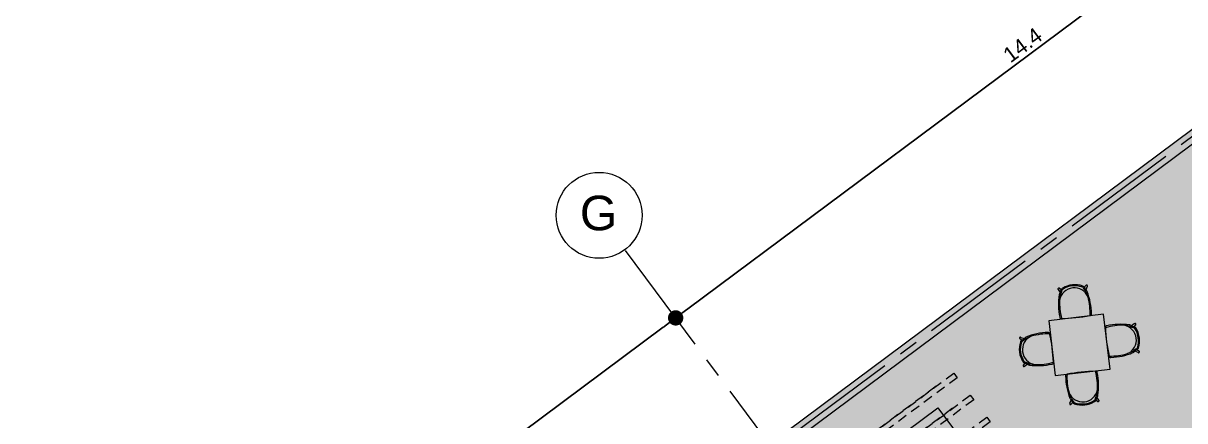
# Model space of a CAD drawing. Header units: metres. Extents: x -466 to 1322, y -1072 to 50.
# Drawn here: x 816.26 to 835.21, y -183.73 to -177.24 of the extents above; entities that cross this region are included whole.
import ezdxf

# ---------------------------------------------------------------- set-up
doc = ezdxf.new("R2010")
doc.units = ezdxf.units.M
for name, pattern in [('B1 P BAJA$0$HIDDEN', [9.525, 6.35, -3.175]), ('CENTER2', [28.575, 19.05, -3.175, 3.175, -3.175]), ('Hidden 1_16_', [0.002381, 0.001587, -0.00079375])]:
    doc.linetypes.add(name, pattern=pattern)
for name, color, linetype, lineweight in [('A - Hatch muros', 4, 'Continuous', 0), ('A - MURO BAJO', 2, 'Continuous', 0), ('A - PROY', 250, 'B1 P BAJA$0$HIDDEN', 0), ('A - TXT 100 -1', 2, 'Continuous', 0), ('A-COTAS', 41, 'Continuous', 0), ('A-EJES', 61, 'CENTER2', 0), ('A-MUEBLES', 5, 'Continuous', 0), ('A-MURO INT', 4, 'Continuous', 0)]:
    doc.layers.add(name, color=color, linetype=linetype, lineweight=lineweight)
doc.layers.add('Hatch Exterior', color=7, linetype='Continuous', lineweight=0, true_color=0xa99b89)
doc.styles.get("Standard").update_dxf_attribs({"font": 'arial.ttf'})
doc.styles.add('Style-Arial', font='arial.ttf')
doc.dimstyles.new('ISO-25', dxfattribs={"dimscale": 0.1, "dimtxt": 2.5, "dimasz": 2.5, "dimexe": 1.25, "dimexo": 0.625, "dimtad": 1, "dimdsep": 46, "dimtxsty": 'Standard', "dimblk": 'DOT', "dimcen": 2.5, "dimadec": 0, "dimazin": 0, "dimtfac": 1, "dimtmove": 0, "dimatfit": 3, "dimfxl": 1, "dimarcsym": 0})

# ---------------------------------------------------------------- blocks, each defined once
blk = doc.blocks.new('_Dot')
at = {"color": 0, "linetype": 'ByBlock', "lineweight": -2}
blk.add_line((-0.5, 0), (-1, 0), dxfattribs=at)
at = {"color": 0, "linetype": 'ByBlock', "const_width": 0.5}
blk.add_lwpolyline([(-0.25, 0, 1), (0.25, 0, 1)], format="xyb", close=True, dxfattribs=at)
blk = doc.blocks.new('*D62')
at = {"layer": 'A-COTAS', "color": 0, "lineweight": -2, "transparency": 16777216}
for p, q in [((838.409, -173.393), (838.372, -173.343)), ((827.101, -181.9), (838.246, -173.593)), ((826.934, -182.094), (826.976, -182.149))]:
    blk.add_line(p, q, dxfattribs=at)
at = {"layer": 'Defpoints', "color": 0, "transparency": 16777216}
for p in [(838.447, -173.443), (838.447, -173.443), (826.897, -182.044)]:
    blk.add_point(p, dxfattribs=at)
at = {"layer": 'A-COTAS', "color": 0, "lineweight": -2, "transparency": 16777216, "xscale": 0.25, "yscale": 0.25, "zscale": 0.25}
for p, rotation in [((838.447, -173.443), 36.6996102329027), ((826.901, -182.049), 216.6996102329027)]:
    blk.add_blockref('_Dot', p, dxfattribs=dict(at, rotation=rotation))
at = {"layer": 'A-COTAS', "color": 0, "transparency": 16777216, "insert": (832.561, -177.596), "char_height": 0.25, "attachment_point": 5, "rotation": 36.6996}
blk.add_mtext('14.4', dxfattribs=at)
blk = doc.blocks.new('*D76')
at = {"layer": 'A-COTAS', "color": 0, "lineweight": -2, "transparency": 16777216}
for p, q in [((826.865, -182.002), (826.826, -181.949)), ((819.404, -187.637), (826.7, -182.199)), ((819.166, -187.736), (819.129, -187.686))]:
    blk.add_line(p, q, dxfattribs=at)
at = {"layer": 'Defpoints', "color": 0, "transparency": 16777216}
for p in [(826.901, -182.049), (826.903, -182.052), (819.204, -187.786)]:
    blk.add_point(p, dxfattribs=at)
at = {"layer": 'A-COTAS', "color": 0, "lineweight": -2, "transparency": 16777216, "xscale": 0.25, "yscale": 0.25, "zscale": 0.25}
for p, rotation in [((826.901, -182.049), 36.69961024407372), ((819.204, -187.786), 216.6996102440737)]:
    blk.add_blockref('_Dot', p, dxfattribs=dict(at, rotation=rotation))
at = {"layer": 'A-COTAS', "color": 0, "transparency": 16777216, "insert": (822.939, -184.765), "char_height": 0.25, "attachment_point": 5, "rotation": 36.6996}
blk.add_mtext('9.6', dxfattribs=at)

msp = doc.modelspace()

# ---------------------------------------------------------------- hatches: boundary and pattern name
at = {"layer": 'A - Hatch muros', "transparency": 33554687}
h = msp.add_hatch(color=256, dxfattribs=at)
h.dxf.hatch_style = 1
h.paths.add_polyline_path([(819.333, -197.251), (818.257, -195.808), (816.654, -197.003), (817.729, -198.446), (813.458, -201.629), (808.282, -199.127), (820.178, -190.26), (846.352, -170.751), (846.471, -170.911), (828.634, -184.207), (833.235, -190.38), (833.075, -190.5), (828.473, -184.326), (822.418, -188.84), (822.257, -188.959), (814.801, -194.517), (815.399, -195.319), (815.238, -195.439), (814.641, -194.637), (812.716, -196.071), (813.314, -196.873), (813.154, -196.992), (812.556, -196.191), (808.666, -199.09), (813.436, -201.397), (815.365, -199.959), (813.691, -197.714), (813.852, -197.595), (815.525, -199.839), (817.449, -198.405), (815.776, -196.16), (815.936, -196.041), (816.534, -196.842), (818.298, -195.528), (819.464, -197.092)])
at = {"layer": 'Hatch Exterior', "transparency": 33554687}
h = msp.add_hatch(color=256, dxfattribs=at)
h.dxf.hatch_style = 1
h.paths.add_polyline_path([(846.352, -170.751), (849.28, -174.68), (850.751, -173.583), (851.897, -176.47), (845.039, -181.583), (825.538, -196.118), (820.937, -189.944)])

# ---------------------------------------------------------------- linework, layer by layer
at = {"layer": 'A - MURO BAJO', "ltscale": 0.05}
msp.add_lwpolyline([(834.625, -188.138), (833.86, -188.708), (830.414, -184.086), (831.177, -183.517)], close=True, dxfattribs=at)
at = {"layer": 'A - PROY', "color": 250, "linetype": 'Hidden 1_16_', "ltscale": 100}
for points in [[(831.15, -183.163), (829.033, -184.742), (831.438, -182.949)], [(831.438, -182.949), (831.494, -183.024), (829.088, -184.817)], [(831.419, -183.524), (829.301, -185.103), (831.707, -183.31)], [(831.419, -183.524), (829.301, -185.103), (831.707, -183.31)], [(831.707, -183.31), (831.763, -183.384), (829.357, -185.177)], [(831.707, -183.31), (831.763, -183.384), (829.357, -185.177)], [(831.688, -183.885), (829.57, -185.463), (831.976, -183.67)], [(831.976, -183.67), (832.031, -183.745), (829.626, -185.538)]]:
    msp.add_lwpolyline(points, dxfattribs=at)
at = {"layer": 'A - TXT 100 -1'}
msp.add_circle((825.653, -180.375), 0.701, dxfattribs=at)
at = {"layer": 'A-EJES', "ltscale": 0.1}
for p, q in [((846.351, -170.876), (804.647, -201.961)), ((834.052, -191.643), (826.072, -180.937))]:
    msp.add_line(p, q, dxfattribs=at)
at = {"layer": 'A-MUEBLES', "color": 5}
for p, q in [((833.566, -181.55), (833.593, -181.519)), ((833.142, -181.588), (833.175, -181.633)), ((833.192, -181.59), (833.16, -181.565)), ((833.179, -181.661), (833.165, -181.757)), ((833.614, -181.537), (833.592, -181.589)), ((833.594, -181.617), (833.628, -181.707)), ((833.881, -181.99), (832.987, -182.095)), ((832.987, -182.095), (833.093, -182.989)), ((833.987, -182.884), (833.881, -181.99)), ((834.311, -182.182), (834.215, -182.169)), ((834.383, -182.144), (834.339, -182.178)), ((834.382, -182.193), (834.406, -182.16)), ((832.546, -182.413), (832.515, -182.388)), ((832.532, -182.366), (832.585, -182.387)), ((832.612, -182.385), (832.702, -182.348)), ((834.364, -182.595), (834.274, -182.632)), ((834.444, -182.614), (834.392, -182.593)), ((834.43, -182.567), (834.462, -182.592)), ((832.595, -182.787), (832.57, -182.82)), ((832.593, -182.837), (832.638, -182.803)), ((832.666, -182.798), (832.762, -182.811)), ((833.093, -182.989), (833.987, -182.884)), ((833.767, -183.317), (833.782, -183.221)), ((833.353, -183.361), (833.318, -183.271)), ((833.332, -183.441), (833.355, -183.389)), ((833.755, -183.387), (833.787, -183.412)), ((833.805, -183.39), (833.771, -183.344)), ((833.38, -183.428), (833.354, -183.459))]:
    msp.add_line(p, q, dxfattribs=at)
for centre, radius, start, end in [((833.415, -181.9), 0.392, 71.0496, 121.2312), ((833.415, -181.9), 0.375, 71.0496, 121.2312), ((833.528, -181.569), 0.0425, 27.3783, 71.0496), ((833.604, -181.528), 0.0141, 319.8122, 140.1256), ((833.151, -181.577), 0.0141, 52.1552, 232.4686), ((834.2, -181.83), 1.053, 171.1514, 191.3571), ((833.201, -181.675), 0.0425, 148.2917, 171.1514), ((833.404, -181.803), 0.244, 23.1153, 169.1654), ((833.404, -181.803), 0.244, 23.1153, 169.1654), ((832.964, -181.528), 0.236, 328.2917, 344.9025), ((832.964, -181.528), 0.253, 328.2917, 344.9025), ((833.233, -181.601), 0.0425, 121.2312, 164.9025), ((833.233, -181.601), 0.0255, 121.2312, 164.9025), ((833.528, -181.569), 0.0255, 27.3783, 71.0496), ((833.776, -181.441), 0.253, 207.3783, 223.9891), ((833.776, -181.441), 0.236, 207.3783, 223.9891), ((833.575, -181.634), 0.0425, 21.1294, 43.9891), ((832.632, -181.999), 1.053, 0.9237, 21.1294), ((832.71, -181.958), 0.952, 356.9784, 15.3024), ((834.116, -181.807), 0.952, 176.9784, 195.3024), ((833.189, -182.038), 0.022, 179.0821, 290.7993), ((833.162, -179.56), 2.499, 270.7518, 281.529), ((833.664, -181.987), 0.022, 261.4815, 13.1986), ((833.015, -183.338), 1.053, 92.121, 112.3267), ((832.981, -182.307), 0.022, 352.6788, 104.3959), ((833.934, -182.2), 0.022, 90.2794, 201.9966), ((834.185, -183.121), 0.952, 88.1757, 106.4997), ((836.411, -182.123), 2.499, 181.9491, 192.7263), ((834.163, -183.206), 1.053, 82.3487, 102.5544), ((834.174, -182.41), 0.244, 294.3126, 80.3627), ((834.174, -182.41), 0.244, 294.3126, 80.3627), ((834.298, -182.204), 0.0425, 59.489, 82.3487), ((834.44, -181.964), 0.253, 239.489, 256.0998), ((834.44, -181.964), 0.236, 239.489, 256.0998), ((834.373, -182.235), 0.0255, 32.4285, 76.0998), ((834.395, -182.152), 0.0141, 323.3525, 143.6659), ((834.373, -182.235), 0.0425, 32.4285, 76.0998), ((834.077, -182.422), 0.375, 342.2469, 32.4285), ((834.077, -182.422), 0.392, 342.2469, 32.4285), ((832.899, -182.558), 0.392, 162.2469, 212.4285), ((832.524, -182.377), 0.0141, 51.0095, 231.3229), ((832.899, -182.558), 0.375, 162.2469, 212.4285), ((832.566, -182.451), 0.0425, 118.5756, 162.2469), ((832.566, -182.451), 0.0255, 118.5756, 162.2469), ((832.433, -182.206), 0.236, 298.5756, 315.1864), ((832.433, -182.206), 0.253, 298.5756, 315.1864), ((832.802, -182.57), 0.244, 114.3126, 260.3627), ((832.802, -182.57), 0.244, 114.3126, 260.3627), ((832.63, -182.403), 0.0425, 112.3267, 135.1864), ((832.973, -183.261), 0.952, 88.1757, 106.4997), ((830.565, -182.857), 2.499, 1.9491, 12.7263), ((834.004, -181.719), 0.952, 268.1757, 286.4997), ((833.962, -181.642), 1.053, 272.121, 292.3267), ((834.346, -182.577), 0.0425, 292.3267, 315.1864), ((834.544, -182.774), 0.253, 118.5756, 135.1864), ((834.544, -182.774), 0.236, 118.5756, 135.1864), ((834.41, -182.529), 0.0255, 298.5756, 342.2469), ((834.41, -182.529), 0.0425, 298.5756, 342.2469), ((834.453, -182.603), 0.0141, 231.0095, 51.3229), ((832.604, -182.746), 0.0425, 212.4285, 256.0998), ((832.582, -182.828), 0.0141, 143.3525, 323.6659), ((832.604, -182.746), 0.0255, 212.4285, 256.0998), ((832.537, -183.016), 0.236, 59.489, 76.0998), ((832.537, -183.016), 0.253, 59.489, 76.0998), ((832.679, -182.776), 0.0425, 239.489, 262.3487), ((832.813, -181.774), 1.053, 262.3487, 282.5544), ((832.792, -181.859), 0.952, 268.1757, 286.4997), ((833.042, -182.78), 0.022, 270.2794, 21.9966), ((833.995, -182.674), 0.022, 172.6788, 284.3959), ((833.283, -182.991), 0.022, 81.4815, 193.1986), ((834.315, -182.979), 1.053, 180.9237, 201.1294), ((834.237, -183.019), 0.952, 176.9784, 195.3024), ((833.785, -185.418), 2.499, 90.7518, 101.529), ((833.758, -182.94), 0.022, 359.0821, 110.7993), ((832.831, -183.171), 0.952, 356.9784, 15.3024), ((832.747, -183.148), 1.053, 351.1514, 11.3571), ((833.543, -183.175), 0.244, 203.1153, 349.1654), ((833.543, -183.175), 0.244, 203.1153, 349.1654), ((833.372, -183.343), 0.0425, 201.1294, 223.9891), ((833.171, -183.537), 0.236, 27.3783, 43.9891), ((833.171, -183.537), 0.253, 27.3783, 43.9891), ((833.419, -183.409), 0.0255, 207.3783, 251.0496), ((833.532, -183.078), 0.392, 251.0496, 301.2312), ((833.532, -183.078), 0.375, 251.0496, 301.2312), ((833.714, -183.377), 0.0255, 301.2312, 344.9025), ((833.714, -183.377), 0.0425, 301.2312, 344.9025), ((833.983, -183.45), 0.253, 148.2917, 164.9025), ((833.983, -183.45), 0.236, 148.2917, 164.9025), ((833.746, -183.303), 0.0425, 328.2917, 351.1514), ((833.796, -183.401), 0.0141, 232.1552, 52.4686), ((833.343, -183.45), 0.0141, 139.8122, 320.1256), ((833.419, -183.409), 0.0425, 207.3783, 251.0496)]:
    msp.add_arc(centre, radius, start, end, dxfattribs=at)
at = {"layer": 'A-MURO INT'}
msp.add_lwpolyline([(808.282, -199.127), (820.178, -190.26), (846.352, -170.751), (846.471, -170.911), (828.634, -184.207), (833.235, -190.38), (833.075, -190.5), (828.473, -184.326), (822.418, -188.84), (822.418, -188.84), (822.257, -188.959), (822.257, -188.959), (814.801, -194.517)], dxfattribs=at)

# ---------------------------------------------------------------- texts
at = {"layer": 'A - TXT 100 -1', "style": 'Style-Arial'}
msp.add_text('G', height=0.564, rotation=359.7227, dxfattribs=at).set_placement((825.337, -180.618))

# ---------------------------------------------------------------- dimensions: what is measured, and where the dimension line sits
at = {"layer": 'A-COTAS'}
for base, p1, p2, picture, middle in [((838.447, -173.443), (826.897, -182.044), (838.447, -173.443), '*D62', (832.561, -177.596)), ((826.901, -182.049), (819.204, -187.786), (826.903, -182.052), '*D76', (822.939, -184.765))]:
    dim = msp.add_linear_dim(base=base, p1=p1, p2=p2, angle=36.6996, dimstyle='ISO-25', override={"dimtmove": 1}, dxfattribs=at)
    dim.commit()
    dim.dimension.update_dxf_attribs({"geometry": picture, "text_midpoint": middle})

doc.saveas('drawing.dxf')
